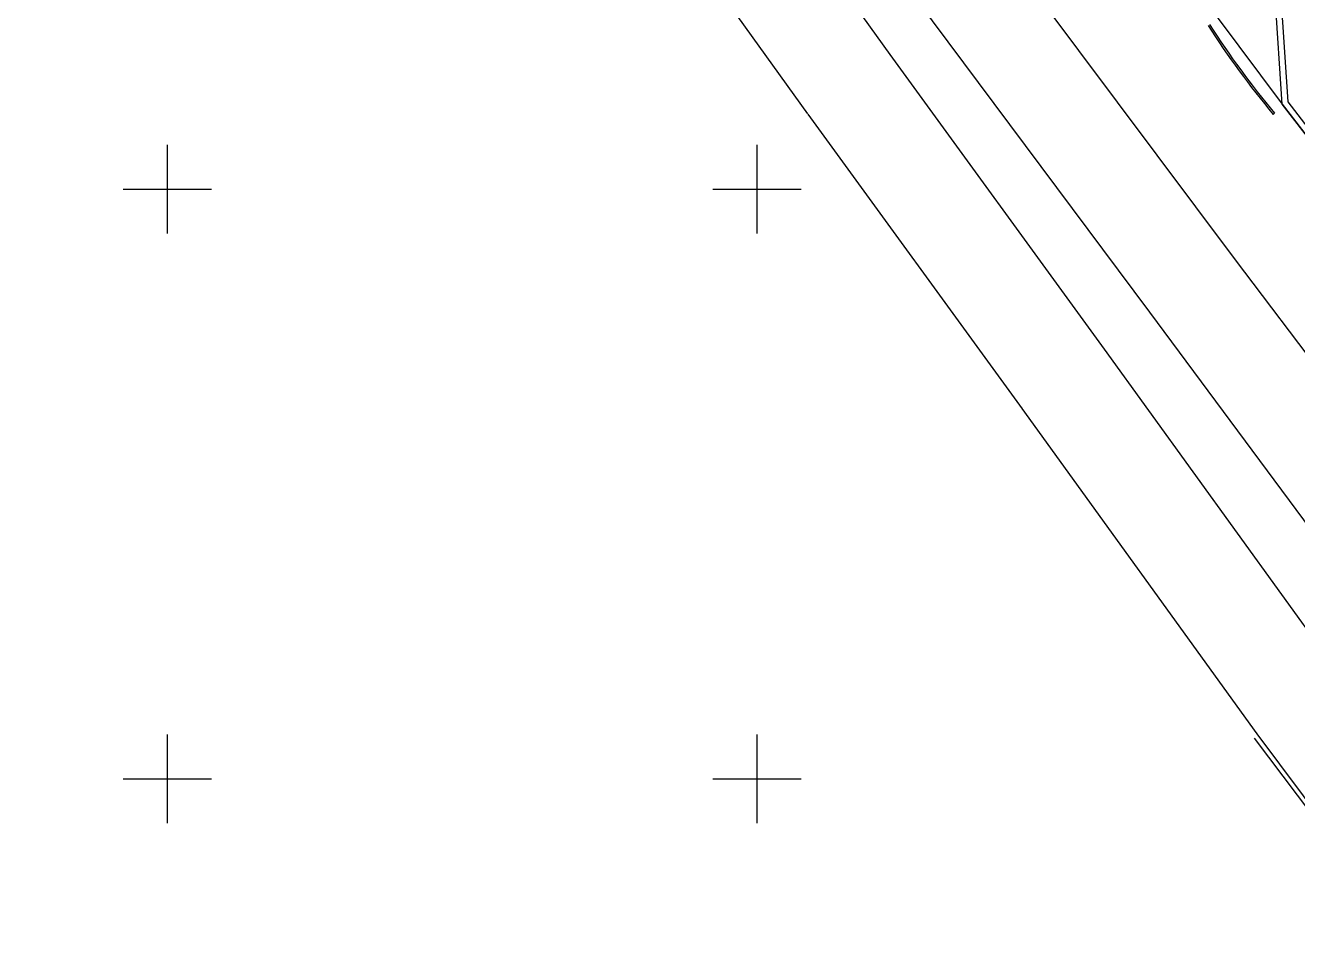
# Model space of a CAD drawing. Header units: millimetres. Extents: x 793 to 3159, y 750 to 2095.
# Drawn here: x 915 to 1022.9, y 1111.7 to 1189.8 of the extents above; entities that cross this region are included whole.
import ezdxf

# ---------------------------------------------------------------- set-up
doc = ezdxf.new("R2010")
doc.units = ezdxf.units.MM
for name, color, linetype in [('barda existente', 240, 'Continuous'), ('GUARNICIONES', 8, 'Continuous'), ('limite de carretera', 9, 'Continuous'), ('LINEAS DE PAVIEMENTOS', 9, 'Continuous'), ('poligono real existente', 210, 'Continuous'), ('RETUTM01', 8, 'Continuous')]:
    doc.layers.add(name, color=color, linetype=linetype)
doc.styles.get("Standard").update_dxf_attribs({"font": 'arial.ttf'})
doc.linetypes.add('RAYACONTDIAG', pattern='A,0.8,["/",Standard,S=0.08,R=0,X=0.025,Y=-0.04],0', length=0.8)

# ---------------------------------------------------------------- blocks, each defined once
blk = doc.blocks.new('A$C6A1540C3')
at = {"layer": 'RETUTM01', "color": 8, "linetype": 'Continuous'}
for p, q in [((3.75, 7.5), (3.75, 0)), ((0, 3.75), (7.5, 3.75))]:
    blk.add_line(p, q, dxfattribs=at)

msp = doc.modelspace()

# ---------------------------------------------------------------- linework, layer by layer
at = {"layer": 'barda existente', "linetype": 'Continuous', "ltscale": 10}
for p, q in [((1021.60152, 1183.08387, 295.35045), (1020.17054, 1204.95876, 295.71749)), ((1022.09049, 1183.26868, 295.353), (1020.65969, 1205.14088, 295.72)), ((1048.24282, 1149.38922, 294.75), (1022.09049, 1183.26868, 295.353)), ((1047.83437, 1149.10084, 294.75), (1021.60152, 1183.08387, 295.35515))]:
    msp.add_line(p, q, dxfattribs=at)
at = {"layer": 'GUARNICIONES'}
msp.add_line((1020.93964, 1182.31724, 295.351), (1020.82422, 1182.22145, 295.351), dxfattribs=at)
msp.add_arc((1079.8084, 1231.17581, 295.351), 76.50288, 212.7052571, 219.6912274, dxfattribs=at)
at = {"layer": 'limite de carretera'}
for p, q in [((970.62631, 1211.92743, 296.905), (988.33198, 1187.28742, 296.416)), ((963.6424, 1206.90897, 296.905), (981.34806, 1182.26896, 296.416)), ((1017.6437, 1169.89347, 295.692), (997.31261, 1197.05141, 296.187)), ((1010.36964, 1165.43435, 295.91), (990.60282, 1191.96678, 296.396)), ((988.33198, 1187.28742, 296.416), (1006.49813, 1162.32291, 295.944)), ((981.37819, 1182.2273, 296.416), (999.54435, 1157.26279, 295.944)), ((1036.63199, 1144.67835, 295.21), (1017.6437, 1169.89347, 295.692)), ((1029.22052, 1139.99278, 295.394), (1010.36964, 1165.43435, 295.91)), ((1006.49813, 1162.32291, 295.944), (1026.4137, 1134.72177, 295.418)), ((999.52406, 1157.29078, 295.944), (1019.43963, 1129.68964, 295.418)), ((1019.43963, 1129.68964, 295.418), (1118.21347, 997.19535, 292.79))]:
    msp.add_line(p, q, dxfattribs=at)
at = {"layer": 'limite de carretera', "extrusion": (-6.10067e-05, -9.6615e-06, 1)}
msp.add_line((1019.22711, 1129.33325, 295.41096), (1118.37163, 997.11602, 292.78773), dxfattribs=at)
msp.add_line((1019.22711, 1129.33325, 295.41096), (1118.37163, 997.11602, 292.78773), dxfattribs=at)
at = {"layer": 'LINEAS DE PAVIEMENTOS'}
msp.add_arc((1079.8084, 1231.17581, 295.351), 76.65288, 212.7052571, 219.6912274, dxfattribs=at)
at = {"layer": 'poligono real existente', "linetype": 'RAYACONTDIAG', "elevation": 293.251}
msp.add_lwpolyline([(1369.33465, 1426.06132), (1255.57285, 1420.9017), (1202.17198, 1418.58763), (1011.17738, 1410.77698), (917.45278, 1406.2733), (976.69776, 1327.5493), (915.03327, 1324.68525), (960.96143, 1264.06909), (979.67277, 1239.20305), (1021.60152, 1183.08387), (1047.83437, 1149.10084), (1055.37166, 1138.42562), (1109.5674, 1067.16951)], dxfattribs=at)

# ---------------------------------------------------------------- block references
at = {"layer": 'poligono real existente'}
for p in [(923.30715, 1172.1269), (973.30715, 1172.1269), (923.30715, 1122.1269), (973.30715, 1122.1269)]:
    msp.add_blockref('A$C6A1540C3', p, dxfattribs=at)

doc.saveas('drawing.dxf')
